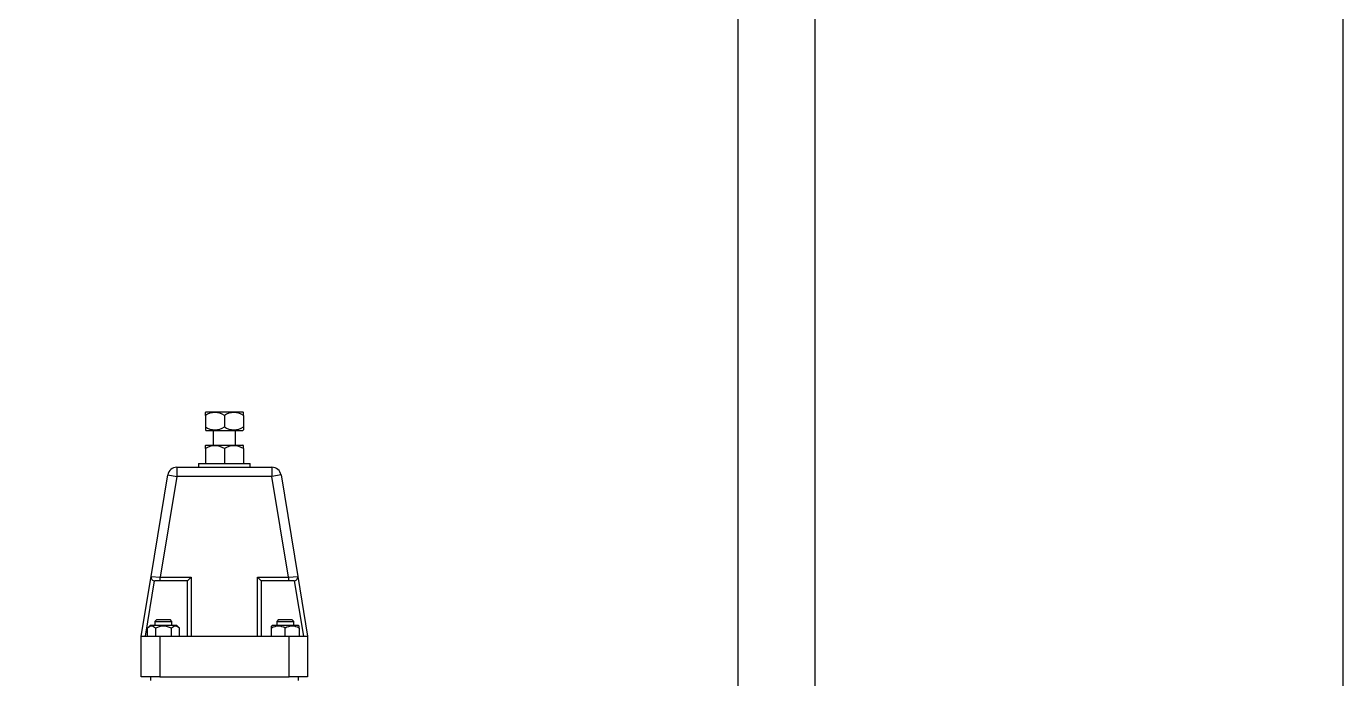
# Model space of a CAD drawing. Extents: x -681219 to -550379, y -242630 to -158199.
# Drawn here: x -630366 to -629360, y -165889 to -165390 of the extents above; entities that cross this region are included whole.
import ezdxf

# ---------------------------------------------------------------- set-up
doc = ezdxf.new("R2010")
doc.units = 0
doc.header["$LTSCALE"] = 1000
doc.layers.get('0').update_dxf_attribs({"linetype": 'CONTINUOUS'})
doc.layers.add('DP17减压阀DN32', color=7, linetype='CONTINUOUS')
doc.layers.add('MYGL165_060302', color=7, linetype='CONTINUOUS')

msp = doc.modelspace()

# ---------------------------------------------------------------- linework, layer by layer
at = {"color": 0}
msp.add_lwpolyline([(-639802.9899, -162264.4832), (-629360.0241, -162264.4832), (-629360.0241, -173642.8712), (-639802.9899, -173642.8712)], close=True, dxfattribs=at)
at = {"layer": 'DP17减压阀DN32', "color": 7, "linetype": 'Continuous'}
for p, q in [((-630229.0854, -165684.864), (-630229.5089, -165685.2876)), ((-630229.5089, -165687.5371), (-630229.5089, -165685.2876)), ((-630229.0854, -165684.864), (-630200.8501, -165684.864)), ((-630200.4265, -165685.2876), (-630200.8501, -165684.864)), ((-630200.4265, -165687.5371), (-630200.4265, -165685.2876)), ((-630229.5089, -165687.5371), (-630229.5089, -165696.3086)), ((-630229.5089, -165696.3086), (-630229.5089, -165698.5582)), ((-630214.9677, -165687.5371), (-630214.9677, -165696.3086)), ((-630200.4265, -165687.5371), (-630200.4265, -165696.3086)), ((-630200.4265, -165696.3086), (-630200.4265, -165698.5582)), ((-630229.5089, -165698.5582), (-630229.0854, -165698.9817)), ((-630229.0854, -165698.9817), (-630200.8501, -165698.9817)), ((-630223.4383, -165698.9817), (-630223.4383, -165710.2758)), ((-630206.4971, -165710.2758), (-630206.4971, -165698.9817)), ((-630200.8501, -165698.9817), (-630200.4265, -165698.5582)), ((-630229.0854, -165710.2758), (-630229.5089, -165710.6993)), ((-630229.5089, -165712.9489), (-630229.5089, -165710.6993)), ((-630229.5089, -165712.9489), (-630229.5089, -165724.3934)), ((-630229.0854, -165710.2758), (-630200.8501, -165710.2758)), ((-630214.9677, -165712.9489), (-630214.9677, -165724.3934)), ((-630200.4265, -165710.6993), (-630200.8501, -165710.2758)), ((-630200.4265, -165712.9489), (-630200.4265, -165710.6993)), ((-630200.4265, -165712.9489), (-630200.4265, -165724.3934)), ((-630234.7324, -165724.3934), (-630195.203, -165724.3934)), ((-630234.7324, -165724.3934), (-630234.7324, -165727.217)), ((-630195.203, -165727.217), (-630195.203, -165724.3934)), ((-630271.0251, -165810.9125), (-630258.2897, -165733.1352)), ((-630251.3237, -165734.2758), (-630263.947, -165811.3687)), ((-630258.2897, -165733.1352), (-630251.3237, -165734.2758)), ((-630251.3237, -165727.217), (-630178.6118, -165727.217)), ((-630251.3237, -165727.217), (-630251.3237, -165734.2758)), ((-630178.6118, -165734.2758), (-630251.3237, -165734.2758)), ((-630178.6118, -165727.217), (-630178.6118, -165734.2758)), ((-630171.6457, -165733.1352), (-630178.6118, -165734.2758)), ((-630165.9884, -165811.3687), (-630178.6118, -165734.2758)), ((-630171.6457, -165733.1352), (-630158.9103, -165810.9125)), ((-630278.4971, -165856.5452), (-630271.0251, -165810.9125)), ((-630268.695, -165814.1552), (-630275.636, -165856.5452)), ((-630271.0251, -165810.9125), (-630263.947, -165811.3687)), ((-630263.947, -165814.1923), (-630268.2387, -165814.1923)), ((-630263.947, -165811.3687), (-630240.3795, -165811.3687)), ((-630263.947, -165814.1923), (-630263.947, -165811.3687)), ((-630243.203, -165814.1923), (-630263.947, -165814.1923)), ((-630243.203, -165814.1923), (-630240.3795, -165811.3687)), ((-630243.203, -165856.5452), (-630243.203, -165814.1923)), ((-630240.3795, -165811.3687), (-630240.3795, -165856.5452)), ((-630189.556, -165811.3687), (-630165.9884, -165811.3687)), ((-630189.556, -165856.5452), (-630189.556, -165811.3687)), ((-630189.556, -165811.3687), (-630186.7324, -165814.1923)), ((-630165.9884, -165814.1923), (-630186.7324, -165814.1923)), ((-630186.7324, -165814.1923), (-630186.7324, -165856.5452)), ((-630165.9884, -165811.3687), (-630158.9103, -165810.9125)), ((-630165.9884, -165811.3687), (-630165.9884, -165814.1923)), ((-630161.6967, -165814.1923), (-630165.9884, -165814.1923)), ((-630154.2994, -165856.5452), (-630161.2405, -165814.1552)), ((-630158.9103, -165810.9125), (-630151.4383, -165856.5452)), ((-630266.6642, -165843.8393), (-630268.076, -165845.2511)), ((-630268.076, -165845.2511), (-630255.0359, -165845.2511)), ((-630268.076, -165845.2511), (-630268.076, -165848.0746)), ((-630266.6642, -165843.8393), (-630256.4477, -165843.8393)), ((-630255.0359, -165845.2511), (-630256.4477, -165843.8393)), ((-630255.0359, -165848.0746), (-630255.0359, -165845.2511)), ((-630173.4877, -165843.8393), (-630174.8995, -165845.2511)), ((-630174.8995, -165845.2511), (-630161.8595, -165845.2511)), ((-630174.8995, -165845.2511), (-630174.8995, -165848.0746)), ((-630173.4877, -165843.8393), (-630163.2712, -165843.8393)), ((-630161.8595, -165845.2511), (-630163.2712, -165843.8393)), ((-630161.8595, -165848.0746), (-630161.8595, -165845.2511)), ((-630278.4971, -165887.604), (-630278.4971, -165856.5452)), ((-630278.4971, -165856.5452), (-630264.3795, -165856.5452)), ((-630271.4383, -165848.0746), (-630273.7822, -165850.4185)), ((-630273.7822, -165856.5452), (-630273.7822, -165850.4185)), ((-630271.4383, -165848.0746), (-630251.6736, -165848.0746)), ((-630267.6691, -165850.4185), (-630267.6691, -165856.5452)), ((-630264.3795, -165856.5452), (-630165.556, -165856.5452)), ((-630264.3795, -165856.5452), (-630264.3795, -165887.604)), ((-630255.4428, -165856.5452), (-630255.4428, -165850.4185)), ((-630249.3297, -165850.4185), (-630251.6736, -165848.0746)), ((-630249.3297, -165856.5452), (-630249.3297, -165850.4185)), ((-630178.2618, -165848.0746), (-630178.9677, -165848.7805)), ((-630178.9677, -165850.4185), (-630178.9677, -165848.7805)), ((-630178.9677, -165856.5452), (-630178.9677, -165850.4185)), ((-630178.2618, -165848.0746), (-630158.4971, -165848.0746)), ((-630168.3795, -165856.5452), (-630168.3795, -165850.4185)), ((-630165.556, -165887.604), (-630165.556, -165856.5452)), ((-630165.556, -165856.5452), (-630151.4383, -165856.5452)), ((-630157.7912, -165848.7805), (-630158.4971, -165848.0746)), ((-630157.7912, -165850.4185), (-630157.7912, -165848.7806)), ((-630157.7912, -165850.4185), (-630157.7912, -165856.5452)), ((-630151.4383, -165856.5452), (-630151.4383, -165887.604)), ((-630264.3795, -165887.604), (-630278.4971, -165887.604)), ((-630271.4383, -165887.604), (-630271.4383, -165890.4276)), ((-630264.3795, -165887.604), (-630165.556, -165887.604)), ((-630151.4383, -165887.604), (-630165.556, -165887.604)), ((-630158.4971, -165887.604), (-630158.4971, -165890.4276))]:
    msp.add_line(p, q, dxfattribs=at)
for centre, radius, start, end in [((-630222.2383, -165698.3375), 13.0196, 56.0524943, 123.9475057), ((-630207.6971, -165698.3372), 13.0194, 56.05183, 123.94817), ((-630222.2383, -165685.5082), 13.0196, 236.0524943, 303.9475057), ((-630207.6971, -165685.5081), 13.0197, 236.0526385, 303.9473615), ((-630222.2383, -165723.7493), 13.0196, 56.0524943, 123.9475057), ((-630207.6971, -165723.749), 13.0194, 56.05183, 123.94817), ((-630251.3237, -165734.2758), 7.0588, 90, 170.7007942), ((-630178.6118, -165734.2758), 7.0588, 9.2992058, 90), ((-630268.2387, -165811.3687), 2.8235, 170.7007942, 270), ((-630161.6967, -165811.3687), 2.8235, 270, 9.2992058), ((-630173.6736, -165858.2636), 9.4643, 55.9871524, 124.0128476), ((-630163.0854, -165858.2826), 9.48, 56.0513924, 123.9486076)]:
    msp.add_arc(centre, radius, start, end, dxfattribs=at)
for points, knots in [([(-630267.6691, -165850.4185), (-630268.147, -165849.9406), (-630268.6357, -165849.5343), (-630269.3951, -165849.099), (-630269.6526, -165848.9833), (-630270.1786, -165848.8242), (-630270.4494, -165848.7815), (-630271.2504, -165848.7787), (-630271.7753, -165848.9409), (-630272.8103, -165849.5285), (-630273.3037, -165849.94), (-630273.7822, -165850.4185)], [0, 0, 0, 0, 0.25, 0.25, 0.375, 0.375, 0.5, 0.5, 0.75, 0.75, 1, 1, 1, 1]), ([(-630255.4428, -165850.4185), (-630256.394, -165849.9429), (-630257.3764, -165849.5321), (-630259.4505, -165848.9419), (-630260.5019, -165848.779), (-630262.1058, -165848.7813), (-630262.6486, -165848.824), (-630263.7023, -165848.9833), (-630264.2179, -165849.0992), (-630265.7373, -165849.5348), (-630266.7143, -165849.9411), (-630267.6691, -165850.4185)], [0, 0, 0, 0, 0.25, 0.25, 0.5, 0.5, 0.625, 0.625, 0.75, 0.75, 1, 1, 1, 1]), ([(-630249.3297, -165850.4185), (-630249.8057, -165849.9425), (-630250.295, -165849.5343), (-630251.063, -165849.0952), (-630251.3268, -165848.9778), (-630251.855, -165848.8209), (-630252.1196, -165848.7807), (-630252.6499, -165848.7804), (-630252.9157, -165848.8203), (-630253.4482, -165848.9786), (-630253.7083, -165849.0947), (-630254.4735, -165849.5316), (-630254.9641, -165849.9398), (-630255.4428, -165850.4185)], [0, 0, 0, 0, 0.25, 0.25, 0.375, 0.375, 0.5, 0.5, 0.625, 0.625, 0.75, 0.75, 1, 1, 1, 1])]:
    msp.add_open_spline(points, degree=3, knots=knots, dxfattribs=at)
at = {"layer": 'MYGL165_060302', "color": 7, "linetype": 'Continuous'}
for p, q in [((-629822.4971, -165254.2758), (-629822.4971, -165955.9229)), ((-629763.203, -165955.9229), (-629763.203, -165254.2758))]:
    msp.add_line(p, q, dxfattribs=at)

doc.saveas('drawing.dxf')
